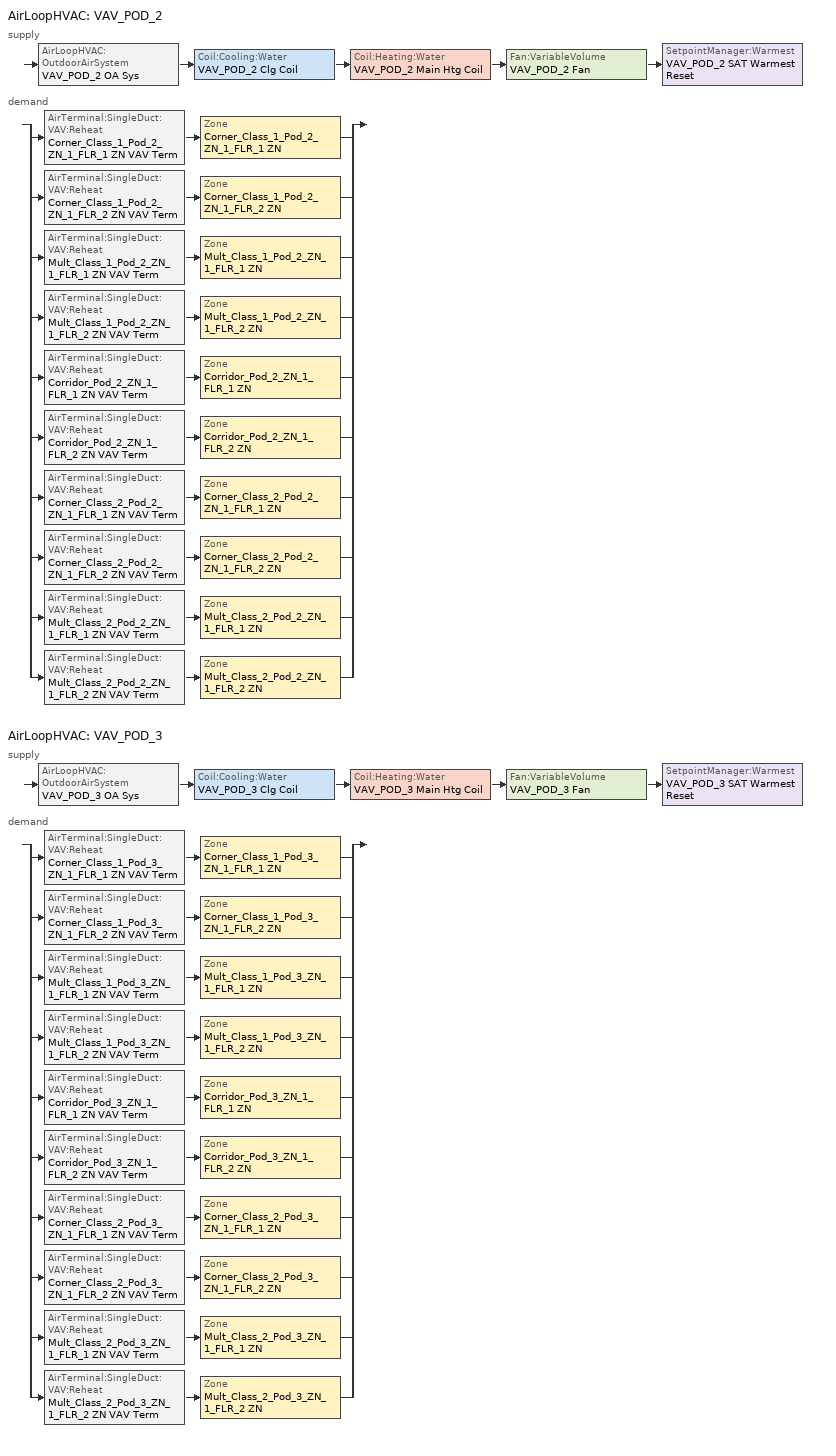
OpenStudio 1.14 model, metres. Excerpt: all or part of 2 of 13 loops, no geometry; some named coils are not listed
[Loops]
AirLoopHVAC 'VAV_POD_2'
 supply: AirLoopHVAC:OutdoorAirSystem 'VAV_POD_2 OA Sys' > Coil:Cooling:Water 'VAV_POD_2 Clg Coil' > Coil:Heating:Water 'VAV_POD_2 Main Htg Coil' > Fan:VariableVolume 'VAV_POD_2 Fan' > SetpointManager:Warmest 'VAV_POD_2 SAT Warmest Reset'
 demand: split
  | AirTerminal:SingleDuct:VAV:Reheat 'Corner_Class_1_Pod_2_ZN_1_FLR_1 ZN VAV Term' > Zone 'Corner_Class_1_Pod_2_ZN_1_FLR_1 ZN'
  | AirTerminal:SingleDuct:VAV:Reheat 'Corner_Class_1_Pod_2_ZN_1_FLR_2 ZN VAV Term' > Zone 'Corner_Class_1_Pod_2_ZN_1_FLR_2 ZN'
  | AirTerminal:SingleDuct:VAV:Reheat 'Mult_Class_1_Pod_2_ZN_1_FLR_1 ZN VAV Term' > Zone 'Mult_Class_1_Pod_2_ZN_1_FLR_1 ZN'
  | AirTerminal:SingleDuct:VAV:Reheat 'Mult_Class_1_Pod_2_ZN_1_FLR_2 ZN VAV Term' > Zone 'Mult_Class_1_Pod_2_ZN_1_FLR_2 ZN'
  | AirTerminal:SingleDuct:VAV:Reheat 'Corridor_Pod_2_ZN_1_FLR_1 ZN VAV Term' > Zone 'Corridor_Pod_2_ZN_1_FLR_1 ZN'
  | AirTerminal:SingleDuct:VAV:Reheat 'Corridor_Pod_2_ZN_1_FLR_2 ZN VAV Term' > Zone 'Corridor_Pod_2_ZN_1_FLR_2 ZN'
  | AirTerminal:SingleDuct:VAV:Reheat 'Corner_Class_2_Pod_2_ZN_1_FLR_1 ZN VAV Term' > Zone 'Corner_Class_2_Pod_2_ZN_1_FLR_1 ZN'
  | AirTerminal:SingleDuct:VAV:Reheat 'Corner_Class_2_Pod_2_ZN_1_FLR_2 ZN VAV Term' > Zone 'Corner_Class_2_Pod_2_ZN_1_FLR_2 ZN'
  | AirTerminal:SingleDuct:VAV:Reheat 'Mult_Class_2_Pod_2_ZN_1_FLR_1 ZN VAV Term' > Zone 'Mult_Class_2_Pod_2_ZN_1_FLR_1 ZN'
  | AirTerminal:SingleDuct:VAV:Reheat 'Mult_Class_2_Pod_2_ZN_1_FLR_2 ZN VAV Term' > Zone 'Mult_Class_2_Pod_2_ZN_1_FLR_2 ZN'
AirLoopHVAC 'VAV_POD_3'
 supply: AirLoopHVAC:OutdoorAirSystem 'VAV_POD_3 OA Sys' > Coil:Cooling:Water 'VAV_POD_3 Clg Coil' > Coil:Heating:Water 'VAV_POD_3 Main Htg Coil' > Fan:VariableVolume 'VAV_POD_3 Fan' > SetpointManager:Warmest 'VAV_POD_3 SAT Warmest Reset'
 demand: split
  | AirTerminal:SingleDuct:VAV:Reheat 'Corner_Class_1_Pod_3_ZN_1_FLR_1 ZN VAV Term' > Zone 'Corner_Class_1_Pod_3_ZN_1_FLR_1 ZN'
  | AirTerminal:SingleDuct:VAV:Reheat 'Corner_Class_1_Pod_3_ZN_1_FLR_2 ZN VAV Term' > Zone 'Corner_Class_1_Pod_3_ZN_1_FLR_2 ZN'
  | AirTerminal:SingleDuct:VAV:Reheat 'Mult_Class_1_Pod_3_ZN_1_FLR_1 ZN VAV Term' > Zone 'Mult_Class_1_Pod_3_ZN_1_FLR_1 ZN'
  | AirTerminal:SingleDuct:VAV:Reheat 'Mult_Class_1_Pod_3_ZN_1_FLR_2 ZN VAV Term' > Zone 'Mult_Class_1_Pod_3_ZN_1_FLR_2 ZN'
  | AirTerminal:SingleDuct:VAV:Reheat 'Corridor_Pod_3_ZN_1_FLR_1 ZN VAV Term' > Zone 'Corridor_Pod_3_ZN_1_FLR_1 ZN'
  | AirTerminal:SingleDuct:VAV:Reheat 'Corridor_Pod_3_ZN_1_FLR_2 ZN VAV Term' > Zone 'Corridor_Pod_3_ZN_1_FLR_2 ZN'
  | AirTerminal:SingleDuct:VAV:Reheat 'Corner_Class_2_Pod_3_ZN_1_FLR_1 ZN VAV Term' > Zone 'Corner_Class_2_Pod_3_ZN_1_FLR_1 ZN'
  | AirTerminal:SingleDuct:VAV:Reheat 'Corner_Class_2_Pod_3_ZN_1_FLR_2 ZN VAV Term' > Zone 'Corner_Class_2_Pod_3_ZN_1_FLR_2 ZN'
  | AirTerminal:SingleDuct:VAV:Reheat 'Mult_Class_2_Pod_3_ZN_1_FLR_1 ZN VAV Term' > Zone 'Mult_Class_2_Pod_3_ZN_1_FLR_1 ZN'
  | AirTerminal:SingleDuct:VAV:Reheat 'Mult_Class_2_Pod_3_ZN_1_FLR_2 ZN VAV Term' > Zone 'Mult_Class_2_Pod_3_ZN_1_FLR_2 ZN'
[Sizing:Zone] Zone Cooling Design Supply Air Temperature Input Method=SupplyAirTemperature; Zone Cooling Design Supply Air Temperature {C}=12.8; Zone Cooling Design Supply Air Temperature Difference {deltaC}=11.11; Zone Heating Design Supply Air Temperature Input Method=SupplyAirTemperature; Zone Heating Design Supply Air Temperature {C}=40; Zone Heating Design Supply Air Temperature Difference {deltaC}=11.11; Zone Cooling Design Supply Air Humidity Ratio {kg-H2O/kg-air}=0.0085; Zone Heating Design Supply Air Humidity Ratio {kg-H2O/kg-air}=0.008; Cooling Design Air Flow Method=DesignDay; Heating Design Air Flow Method=DesignDay; Account for Dedicated Outdoor Air System=No; Dedicated Outdoor Air System Control Strategy=NeutralSupplyAir; Dedicated Outdoor Air Low Setpoint Temperature for Design {C}=autosize; Dedicated Outdoor Air High Setpoint Temperature for Design {C}=autosize
Mult_Class_2_Pod_2_ZN_1_FLR_2 ZN; Corridor_Pod_3_ZN_1_FLR_2 ZN; Mult_Class_2_Pod_3_ZN_1_FLR_1 ZN; Corridor_Pod_3_ZN_1_FLR_1 ZN; Corner_Class_1_Pod_2_ZN_1_FLR_2 ZN; Corner_Class_2_Pod_2_ZN_1_FLR_2 ZN; Mult_Class_2_Pod_2_ZN_1_FLR_1 ZN; Mult_Class_2_Pod_3_ZN_1_FLR_2 ZN; Corridor_Pod_2_ZN_1_FLR_1 ZN; Corner_Class_1_Pod_3_ZN_1_FLR_1 ZN; Mult_Class_1_Pod_2_ZN_1_FLR_2 ZN; Corridor_Pod_2_ZN_1_FLR_2 ZN; Mult_Class_1_Pod_2_ZN_1_FLR_1 ZN; Mult_Class_1_Pod_3_ZN_1_FLR_1 ZN; Corner_Class_1_Pod_2_ZN_1_FLR_1 ZN; Corner_Class_2_Pod_2_ZN_1_FLR_1 ZN; Corner_Class_1_Pod_3_ZN_1_FLR_2 ZN; Mult_Class_1_Pod_3_ZN_1_FLR_2 ZN; Corner_Class_2_Pod_3_ZN_1_FLR_1 ZN; Corner_Class_2_Pod_3_ZN_1_FLR_2 ZN
[Zone equipment]
Mult_Class_2_Pod_2_ZN_1_FLR_2 ZN: Mult_Class_2_Pod_2_ZN_1_FLR_2 ZN VAV Term
Corridor_Pod_3_ZN_1_FLR_2 ZN: Corridor_Pod_3_ZN_1_FLR_2 ZN VAV Term
Mult_Class_2_Pod_3_ZN_1_FLR_1 ZN: Mult_Class_2_Pod_3_ZN_1_FLR_1 ZN VAV Term
Corridor_Pod_3_ZN_1_FLR_1 ZN: Corridor_Pod_3_ZN_1_FLR_1 ZN VAV Term
Corner_Class_1_Pod_2_ZN_1_FLR_2 ZN: Corner_Class_1_Pod_2_ZN_1_FLR_2 ZN VAV Term
Corner_Class_2_Pod_2_ZN_1_FLR_2 ZN: Corner_Class_2_Pod_2_ZN_1_FLR_2 ZN VAV Term
Mult_Class_2_Pod_2_ZN_1_FLR_1 ZN: Mult_Class_2_Pod_2_ZN_1_FLR_1 ZN VAV Term
Mult_Class_2_Pod_3_ZN_1_FLR_2 ZN: Mult_Class_2_Pod_3_ZN_1_FLR_2 ZN VAV Term
Corridor_Pod_2_ZN_1_FLR_1 ZN: Corridor_Pod_2_ZN_1_FLR_1 ZN VAV Term
Corner_Class_1_Pod_3_ZN_1_FLR_1 ZN: Corner_Class_1_Pod_3_ZN_1_FLR_1 ZN VAV Term
Mult_Class_1_Pod_2_ZN_1_FLR_2 ZN: Mult_Class_1_Pod_2_ZN_1_FLR_2 ZN VAV Term
Corridor_Pod_2_ZN_1_FLR_2 ZN: Corridor_Pod_2_ZN_1_FLR_2 ZN VAV Term
Mult_Class_1_Pod_2_ZN_1_FLR_1 ZN: Mult_Class_1_Pod_2_ZN_1_FLR_1 ZN VAV Term
Mult_Class_1_Pod_3_ZN_1_FLR_1 ZN: Mult_Class_1_Pod_3_ZN_1_FLR_1 ZN VAV Term
Corner_Class_1_Pod_2_ZN_1_FLR_1 ZN: Corner_Class_1_Pod_2_ZN_1_FLR_1 ZN VAV Term
Corner_Class_2_Pod_2_ZN_1_FLR_1 ZN: Corner_Class_2_Pod_2_ZN_1_FLR_1 ZN VAV Term
Corner_Class_1_Pod_3_ZN_1_FLR_2 ZN: Corner_Class_1_Pod_3_ZN_1_FLR_2 ZN VAV Term
Mult_Class_1_Pod_3_ZN_1_FLR_2 ZN: Mult_Class_1_Pod_3_ZN_1_FLR_2 ZN VAV Term
Corner_Class_2_Pod_3_ZN_1_FLR_1 ZN: Corner_Class_2_Pod_3_ZN_1_FLR_1 ZN VAV Term
Corner_Class_2_Pod_3_ZN_1_FLR_2 ZN: Corner_Class_2_Pod_3_ZN_1_FLR_2 ZN VAV Term
[AirLoopHVAC] Availability Schedule=SchoolSecondary HVACOperationSchd; Design Supply Air Flow Rate {m3/s}=AutoSize
Name | Availability Manager
VAV_POD_2 | Availability Manager Night Cycle 2
VAV_POD_3 | Availability Manager Night Cycle 3
[Sizing:System] Type of Load to Size On=Sensible; Design Outdoor Air Flow Rate {m3/s}=9.493504; Minimum System Air Flow Ratio=0.3; Preheat Design Temperature {C}=7; Preheat Design Humidity Ratio {kg-H2O/kg-Air}=0.008; Precool Design Temperature {C}=12.8; Precool Design Humidity Ratio {kg-H2O/kg-Air}=0.008; Central Cooling Design Supply Air Temperature {C}=12.8; Central Heating Design Supply Air Temperature {C}=12.8; Sizing Option=Coincident; 100% Outdoor Air in Cooling=No; 100% Outdoor Air in Heating=No; Central Cooling Design Supply Air Humidity Ratio {kg-H2O/kg-Air}=0.0085; Central Heating Design Supply Air Humidity Ratio {kg-H2O/kg-Air}=0.008; Cooling Design Air Flow Method=DesignDay; Cooling Design Air Flow Rate {m3/s}=0; Heating Design Air Flow Method=DesignDay; Heating Design Air Flow Rate {m3/s}=0; System Outdoor Air Method=ZoneSum; Zone Maximum Outdoor Air Fraction=1; Cooling Supply Air Flow Rate Per Floor Area {m3/s-m2}=0.00996765; Cooling Fraction of Autosized Cooling Supply Air Flow Rate=1; Cooling Supply Air Flow Rate Per Unit Cooling Capacity {m3/s-W}=3.94755e-05; Heating Supply Air Flow Rate Per Floor Area {m3/s-m2}=0.00996765; Heating Fraction of Autosized Heating Supply Air Flow Rate=1; Heating Fraction of Autosized Cooling Supply Air Flow Rate=1; Heating Supply Air Flow Rate Per Unit Heating Capacity {m3/s-W}=3.15882e-05; Cooling Design Capacity Method=CoolingDesignCapacity; Cooling Design Capacity {W}=autosize; Cooling Design Capacity Per Floor Area {W/m2}=234.7; Fraction of Autosized Cooling Design Capacity=1; Heating Design Capacity Method=HeatingDesignCapacity; Heating Design Capacity {W}=autosize; Heating Design Capacity Per Floor Area {W/m2}=157; Fraction of Autosized Heating Design Capacity=1; Central Cooling Capacity Control Method=OnOff
VAV_POD_2; VAV_POD_3
[Fan:VariableVolume] Availability Schedule=Always On Discrete; Fan Efficiency=0.61425; Pressure Rise {Pa}=1389.92; Maximum Flow Rate {m3/s}=Autosize; Fan Power Minimum Flow Rate Input Method=Fraction; Fan Power Minimum Flow Fraction=0.25; Fan Power Minimum Air Flow Rate {m3/s}=0; Motor Efficiency=0.945; Motor In Airstream Fraction=1; Fan Power Coefficient 1=0.04076; Fan Power Coefficient 2=0.0881; Fan Power Coefficient 3=-0.0729; Fan Power Coefficient 4=0.9437; Fan Power Coefficient 5=0
VAV_POD_2 Fan; VAV_POD_3 Fan
[Controller:OutdoorAir] Minimum Outdoor Air Flow Rate {m3/s}=0; Maximum Outdoor Air Flow Rate {m3/s}=Autosize; Economizer Control Type=DifferentialDryBulb; Economizer Control Action Type=ModulateFlow; Lockout Type=NoLockout; Minimum Limit Type=FixedMinimum; High Humidity Control=No; Heat Recovery Bypass Control Type=BypassWhenWithinEconomizerLimits
Name | Controller Mechanical Ventilation
VAV_POD_2 OA Controller | VAV_POD_2 Vent Controller
VAV_POD_3 OA Controller | VAV_POD_3 Vent Controller
[Controller:MechanicalVentilation] Availability Schedule=Always On Discrete; System Outdoor Air Method=VentilationRateProcedure
VAV_POD_2 Vent Controller; VAV_POD_3 Vent Controller
[AirLoopHVAC:OutdoorAirSystem]
Name | Controller
VAV_POD_2 OA Sys | VAV_POD_2 OA Controller
VAV_POD_3 OA Sys | VAV_POD_3 OA Controller
[AvailabilityManager:NightCycle] Control Type=CycleOnAny; Thermostat Tolerance {deltaC}=1; Cycling Run Time {s}=3600
Availability Manager Night Cycle 2; Availability Manager Night Cycle 3
[AirTerminal:SingleDuct:VAV:Reheat] Availability Schedule=Always On Discrete; Maximum Air Flow Rate {m3/s}=AutoSize; Zone Minimum Air Flow Input Method=Constant; Fixed Minimum Air Flow Rate {m3/s}=0; Maximum Hot Water or Steam Flow Rate {m3/s}=AutoSize; Minimum Hot Water or Steam Flow Rate {m3/s}=0; Convergence Tolerance=0.001; Damper Heating Action=Reverse; Maximum Flow per Zone Floor Area During Reheat {m3/s-m2}=0; Maximum Flow Fraction During Reheat=0.5; Maximum Reheat Air Temperature {C}=40; Control For Outdoor Air=No
Name | Constant Minimum Air Flow Fraction | Reheat Coil
Corner_Class_1_Pod_2_ZN_1_FLR_1 ZN VAV Term | 0.7 | Corner_Class_1_Pod_2_ZN_1_FLR_1 ZN Rht Coil
Corner_Class_1_Pod_2_ZN_1_FLR_2 ZN VAV Term | 0.7 | Corner_Class_1_Pod_2_ZN_1_FLR_2 ZN Rht Coil
Mult_Class_1_Pod_2_ZN_1_FLR_1 ZN VAV Term | 0.7 | Mult_Class_1_Pod_2_ZN_1_FLR_1 ZN Rht Coil
Mult_Class_1_Pod_2_ZN_1_FLR_2 ZN VAV Term | 0.7 | Mult_Class_1_Pod_2_ZN_1_FLR_2 ZN Rht Coil
Corridor_Pod_2_ZN_1_FLR_1 ZN VAV Term | 0.244721 | Corridor_Pod_2_ZN_1_FLR_1 ZN Rht Coil
Corridor_Pod_2_ZN_1_FLR_2 ZN VAV Term | 0.2 | Corridor_Pod_2_ZN_1_FLR_2 ZN Rht Coil
Corner_Class_2_Pod_2_ZN_1_FLR_1 ZN VAV Term | 0.7 | Corner_Class_2_Pod_2_ZN_1_FLR_1 ZN Rht Coil
Corner_Class_2_Pod_2_ZN_1_FLR_2 ZN VAV Term | 0.7 | Corner_Class_2_Pod_2_ZN_1_FLR_2 ZN Rht Coil
Mult_Class_2_Pod_2_ZN_1_FLR_1 ZN VAV Term | 0.7 | Mult_Class_2_Pod_2_ZN_1_FLR_1 ZN Rht Coil
Mult_Class_2_Pod_2_ZN_1_FLR_2 ZN VAV Term | 0.7 | Mult_Class_2_Pod_2_ZN_1_FLR_2 ZN Rht Coil
Corner_Class_1_Pod_3_ZN_1_FLR_1 ZN VAV Term | 0.7 | Corner_Class_1_Pod_3_ZN_1_FLR_1 ZN Rht Coil
Corner_Class_1_Pod_3_ZN_1_FLR_2 ZN VAV Term | 0.7 | Corner_Class_1_Pod_3_ZN_1_FLR_2 ZN Rht Coil
Mult_Class_1_Pod_3_ZN_1_FLR_1 ZN VAV Term | 0.7 | Mult_Class_1_Pod_3_ZN_1_FLR_1 ZN Rht Coil
Mult_Class_1_Pod_3_ZN_1_FLR_2 ZN VAV Term | 0.7 | Mult_Class_1_Pod_3_ZN_1_FLR_2 ZN Rht Coil
Corridor_Pod_3_ZN_1_FLR_1 ZN VAV Term | 0.248596 | Corridor_Pod_3_ZN_1_FLR_1 ZN Rht Coil
Corridor_Pod_3_ZN_1_FLR_2 ZN VAV Term | 0.2 | Corridor_Pod_3_ZN_1_FLR_2 ZN Rht Coil
Corner_Class_2_Pod_3_ZN_1_FLR_1 ZN VAV Term | 0.7 | Corner_Class_2_Pod_3_ZN_1_FLR_1 ZN Rht Coil
Corner_Class_2_Pod_3_ZN_1_FLR_2 ZN VAV Term | 0.7 | Corner_Class_2_Pod_3_ZN_1_FLR_2 ZN Rht Coil
Mult_Class_2_Pod_3_ZN_1_FLR_1 ZN VAV Term | 0.7 | Mult_Class_2_Pod_3_ZN_1_FLR_1 ZN Rht Coil
Mult_Class_2_Pod_3_ZN_1_FLR_2 ZN VAV Term | 0.7 | Mult_Class_2_Pod_3_ZN_1_FLR_2 ZN Rht Coil
[EnergyManagementSystem:Program]
KitchenZN1FLR1ZNPSZAC48EconomizerCTRLProg: SET KitchenZN1FLR1ZNPSZAC48TimestepEconEff = 0.7; SET MaxE = 0.7; SET KitchenZN1FLR1ZNPSZAC48DATRqd = (KitchenZN1FLR1ZNPSZAC48DATRqd*1.8)+32; SET OATF = (OATF_4*1.8)+32; SET OAwbF = (OAWBC_4*1.8)+32; IF KitchenZN1FLR1ZNPSZAC48OAFlowMass > (KitchenZN1FLR1ZNPSZAC48OADesignMass*KitchenZN1FLR1ZNPSZAC48OASch); SET EconoActive = 1; ELSE; SET EconoActive = 0; ENDIF; SET dTNeeded = 75-KitchenZN1FLR1ZNPSZAC48DATRqd; SET CoolDesdT = ((98*0.15)+(75*(1-0.15)))-55; SET CoolLoad = dTNeeded/ CoolDesdT; IF CoolLoad > 1; SET CoolLoad = 1; ELSEIF CoolLoad < 0; SET CoolLoad = 0; ENDIF; IF EconoActive == 1; SET Stage = KitchenZN1FLR1ZNPSZAC48NumberofStages; IF Stage == 2; IF CoolLoad < 0.6; SET KitchenZN1FLR1ZNPSZAC48TimestepEconEff = MaxE; ELSE; SET ECOEff = 0-2.18919863612305; SET ECOEff = ECOEff+(0-0.674461284910428*CoolLoad); SET ECOEff = ECOEff+(0.000459106275872404*(OATF^2)); SET ECOEff = ECOEff+(0-0.00000484778537945252*(OATF^3)); SET ECOEff = ECOEff+(0.182915713033586*OAwbF); SET ECOEff = ECOEff+(0-0.00382838660261133*(OAwbF^2)); SET ECOEff = ECOEff+(0.0000255567460240583*(OAwbF^3)); SET KitchenZN1FLR1ZNPSZAC48TimestepEconEff = ECOEff; ENDIF; ELSE; SET ECOEff = 2.36337942464462; SET ECOEff = ECOEff+(0-0.409939515512619*CoolLoad); SET ECOEff = ECOEff+(0-0.0565205596792225*OAwbF); SET ECOEff = ECOEff+(0-0.0000632612294169389*(OATF^2)); SET KitchenZN1FLR1ZNPSZAC48TimestepEconEff = ECOEff+(0.000571724868775081*(OAwbF^2)); ENDIF; IF KitchenZN1FLR1ZNPSZAC48TimestepEconEff > MaxE; SET KitchenZN1FLR1ZNPSZAC48TimestepEconEff = MaxE; ELSEIF KitchenZN1FLR1ZNPSZAC48TimestepEconEff < (KitchenZN1FLR1ZNPSZAC48OADesignMass*KitchenZN1FLR1ZNPSZAC48OASch); SET KitchenZN1FLR1ZNPSZAC48TimestepEconEff = (KitchenZN1FLR1ZNPSZAC48OADesignMass*KitchenZN1FLR1ZNPSZAC48OASch); ENDIF; ENDIF
KitchenZN1FLR1ZNPSZAC48SetFanPar: IF KitchenZN1FLR1ZNPSZAC48NumberofStages == 1; Return; ENDIF; SET KitchenZN1FLR1ZNPSZAC48FanPwrExp = 2.2; SET OAFrac = KitchenZN1FLR1ZNPSZAC48OAFlowMass/KitchenZN1FLR1ZNPSZAC48DesignFlowMass; IF  OAFrac < 0.66; SET KitchenZN1FLR1ZNPSZAC48VenSpeed = 0.66; SET KitchenZN1FLR1ZNPSZAC48Stg1Spd = 0.66; ELSE; SET KitchenZN1FLR1ZNPSZAC48VenSpeed = OAFrac; SET KitchenZN1FLR1ZNPSZAC48Stg1Spd = OAFrac; ENDIF; SET KitchenZN1FLR1ZNPSZAC48Stg2Spd = 1.0; SET KitchenZN1FLR1ZNPSZAC48HeatSpeed = 1.0
KitchenZN1FLR1ZNPSZAC48FanControl: IF KitchenZN1FLR1ZNPSZAC48NumberofStages == 1; Return; ENDIF; IF KitchenZN1FLR1ZNPSZAC48HeatingRTF > 0; SET Heating = KitchenZN1FLR1ZNPSZAC48HeatingRTF; SET Ven = 1-KitchenZN1FLR1ZNPSZAC48HeatingRTF; SET Eco = 0; SET Stage1 = 0; SET Stage2 = 0; ELSE; SET Heating = 0; SET EcoSpeed = KitchenZN1FLR1ZNPSZAC48VenSpeed; IF KitchenZN1FLR1ZNPSZAC48SpeedRatio == 0; IF KitchenZN1FLR1ZNPSZAC48RTF > 0; SET Stage1 = KitchenZN1FLR1ZNPSZAC48RTF; SET Stage2 = 0; SET Ven = 1-KitchenZN1FLR1ZNPSZAC48RTF; SET Eco = 0; IF KitchenZN1FLR1ZNPSZAC48OAFlowMass > (KitchenZN1FLR1ZNPSZAC48OADesignMass*KitchenZN1FLR1ZNPSZAC48OASch); SET KitchenZN1FLR1ZNPSZAC48Stg1Spd = 1.0; ENDIF; ELSE; SET Stage1 = 0; SET Stage2 = 0; IF KitchenZN1FLR1ZNPSZAC48OAFlowMass > (KitchenZN1FLR1ZNPSZAC48OADesignMass*KitchenZN1FLR1ZNPSZAC48OASch); SET Eco = 1.0; SET Ven = 0; SET ExpDAT = KitchenZN1FLR1ZNPSZAC48DATRqd-(1-KitchenZN1FLR1ZNPSZAC48VenSpeed)*Kitchen_ZN_1_FLR_1_ZNTemp; SET ExpDAT = ExpDAT/KitchenZN1FLR1ZNPSZAC48VenSpeed; IF OATF_4 > ExpDAT; SET EcoSpeed = KitchenZN1FLR1ZNPSZAC48Stg2Spd; ENDIF; ELSE; SET Eco = 0; SET Ven = 1.0; ENDIF; ENDIF; ELSE; SET Stage1 = 1-KitchenZN1FLR1ZNPSZAC48SpeedRatio; SET Stage2 = KitchenZN1FLR1ZNPSZAC48SpeedRatio; SET Ven = 0; SET Eco = 0; IF KitchenZN1FLR1ZNPSZAC48OAFlowMass > (KitchenZN1FLR1ZNPSZAC48OADesignMass*KitchenZN1FLR1ZNPSZAC48OASch); SET KitchenZN1FLR1ZNPSZAC48Stg1Spd = 1.0; ENDIF; ENDIF; ENDIF; SET FPR = Ven*(KitchenZN1FLR1ZNPSZAC48VenSpeed ^ KitchenZN1FLR1ZNPSZAC48FanPwrExp); SET FPR = FPR+Eco*(EcoSpeed^KitchenZN1FLR1ZNPSZAC48FanPwrExp); SET FPR1 = Stage1*(KitchenZN1FLR1ZNPSZAC48Stg1Spd^KitchenZN1FLR1ZNPSZAC48FanPwrExp); SET FPR = FPR+FPR1; SET FPR2 = Stage2*(KitchenZN1FLR1ZNPSZAC48Stg2Spd^KitchenZN1FLR1ZNPSZAC48FanPwrExp); SET FPR = FPR+FPR2; SET FPR3 = Heating*(KitchenZN1FLR1ZNPSZAC48HeatSpeed^KitchenZN1FLR1ZNPSZAC48FanPwrExp); SET FanPwrRatio = FPR+ FPR3; SET KitchenZN1FLR1ZNPSZAC48FanPressure = KitchenZN1FLR1ZNPSZAC48FanDesignPressure*FanPwrRatio
[SetpointManager:Warmest] Control Variable=Temperature; Minimum Setpoint Temperature {C}=12.8; Maximum Setpoint Temperature {C}=15.5778; Strategy=MaximumTemperature
VAV_POD_2 SAT Warmest Reset; VAV_POD_3 SAT Warmest Reset
[Schedule:Ruleset]
SchoolSecondary HVACOperationSchd: Default Day Schedule=SchoolSecondary HVACOperationSchd Default; Summer Design Day Schedule=SchoolSecondary HVACOperationSchd Summer Design Day; Winter Design Day Schedule=SchoolSecondary HVACOperationSchd Winter Design Day
[Schedule:Day]
SchoolSecondary HVACOperationSchd Default: 24, 0, 0
SchoolSecondary HVACOperationSchd Winter Design Day; SchoolSecondary HVACOperationSchd Summer Design Day; SchoolSecondary HVACOperationSchd WntrDsn|SmrDsn|Wkdy Day: 7, 0, 0, 21, 0, 1, 24, 0, 0
[Schedule:Rule]
Schedule Rule 93: Schedule Ruleset=SchoolSecondary HVACOperationSchd; Rule Order=0; Day Schedule=SchoolSecondary HVACOperationSchd WntrDsn|SmrDsn|Wkdy Day; Apply Monday=Yes; Apply Tuesday=Yes; Apply Wednesday=Yes; Apply Thursday=Yes; Apply Friday=Yes; Date Specification Type=DateRange; Start Month=1; Start Day=1; End Month=12; End Day=31
[Schedule:Constant]
Always On Discrete: Value=1
